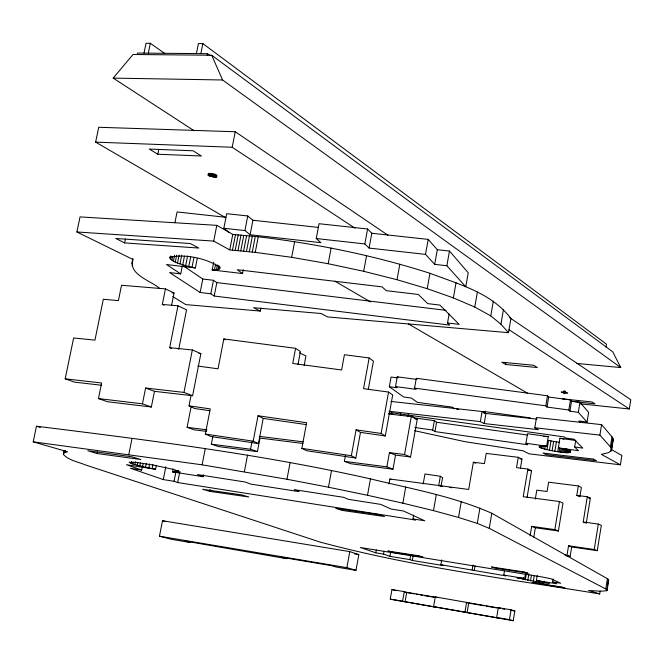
<?xml version="1.0" encoding="UTF-8"?>
<svg xmlns="http://www.w3.org/2000/svg" width="664" height="664" viewBox="0 0 664 664"><rect width="100%" height="100%" fill="white"/><g stroke="black" fill="none" stroke-linecap="round" stroke-linejoin="round"><path stroke-width="1" d="M611.063 449.337L621.869 455.479L620.375 464.817L601.385 454.375L608.29 452.715L610.855 451.155L611.469 450.225L613.212 439.253L612 436.812L601.601 424.645L536.52 417.482L534.802 427.757L538.413 429.691L484.214 423.549L480.354 421.607L389.071 411.29M611.469 450.225L613.212 439.253M610.855 451.155L612.864 438.082M571.687 546.97L570.144 556.424L566.998 555.295L568.55 545.8L571.687 546.97L597.26 550.672L601.335 525.357L598.339 524.07L583.199 521.987L587.291 496.755L576.784 495.385L578.319 485.973L548.622 482.18L547.078 491.509L536.794 490.173L535.3 499.12M64.192 450.474L63.387 454.408C68.824 460.542 77.962 461.746 85.233 464.858L320.081 542.065C411.705 566.732 506.25 578.585 599.7 593.931L600.165 591.068M580.22 403.828L629.314 408.982L630.8 399.728L509.819 317.766M599.7 593.931L588.619 590.487L600.63 591.217L606.697 590.761L607.22 590.321L606.921 589.723L605.751 588.96L607.394 578.693L491.808 513.272C453.221 496.232 411.232 488.845 370.462 478.877C260.379 454.076 148.321 440.124 36.454 426.23L33.2 441.834L67.554 451.794L65.022 452.458L63.636 453.329L63.387 454.408M606.921 589.723L608.548 579.514L607.394 578.693M607.22 590.321L608.548 579.514M611.61 449.204L610.382 446.855L599.899 435.111L601.601 424.645M586.262 523.282L590.329 498.174L587.291 496.755M610.382 446.855L612 436.812M597.26 550.672L594.239 549.518L598.339 524.07M414.851 427.508L432.687 430.04L434.953 431.592L527.722 444.764L525.938 443.261L527.54 433.725L548.256 436.63L546.663 446.2C522.302 445.328 564.284 454.035 568.816 452.607L569.28 449.769M568.816 452.607L569.471 452.558L569.787 450.665M569.471 452.558L570.019 452.491L570.334 450.59M570.019 452.491L570.766 450.491M530.096 535.906L531.681 526.361L535.358 527.764L558.407 531.009L562.997 503.071L559.461 501.527L523.24 496.714L527.88 469.041L516.517 467.622L518.26 457.313L486.197 453.404L484.454 463.621L473.366 462.235L468.676 489.468L389.892 479.01L389.004 483.956M579.962 402.293L588.644 412.352L587.051 422.088L578.311 412.336L579.962 402.293L571.563 401.172L570.476 399.935L548.68 397.031L547.493 395.786L416.303 378.289L414.552 388.116L416.212 389.37L395.503 386.564L397.255 376.812L416.967 379.443M525.465 573.621L524.651 578.51L517.115 577.887L541.509 582.735L549.452 583.465L536.437 580.452L556.714 583.789L552.506 581.888L552.996 578.9M570.459 452.391C571.281 449.296 560.773 449.055 558.366 447.86L578.502 450.715L574.642 446.955L575.763 440.124M579.863 496.805L581.39 487.442L578.319 485.973M605.983 347.231L606.481 344.201L202.852 43.6L198.411 43.575L196.395 53.585M159.775 288.5C152.073 281.245 127.405 274.464 133.132 259.549L76.891 231.968L80.037 216.896L216.804 225.345L232.782 234.417L258.254 236.774C316.429 243.721 374.123 255.416 429.957 273.294C458.616 284.2 491.601 292.816 510.923 318.521L508.499 332.672L327.543 316.927L321.177 313.524L253.565 307.706L260.288 311.076L260.869 308.046M533.781 537.251L535.358 527.764M527.822 580.419L528.934 573.688M549.435 450.3L550.995 440.888L548.547 440.332L546.978 449.752M530.494 580.917L531.449 575.149M552.074 450.823L553.635 441.411L550.995 440.888M563.437 392.872L561.229 392.009L564.724 392.075L567.604 393.08L563.437 392.872L563.744 390.996M563.844 392.955L564.151 391.079M564.251 393.03L564.566 391.154M533.292 581.415L534.246 575.646M554.847 451.312L556.407 441.9L559.262 442.34M564.666 393.096L564.973 391.212M565.072 393.154L565.379 391.27M536.172 581.905L537.251 575.547M557.702 451.752L559.951 438.273L575.041 440.39M559.071 451.943L559.694 448.175M538.969 582.353L539.284 580.427M560.399 452.109L561.022 448.341M561.678 452.25L562.3 448.482M578.311 412.336L569.911 411.199L568.816 410.003L570.476 399.935M562.906 452.375L563.529 448.598M569.911 411.199L571.563 401.172M564.085 452.474L564.707 448.698M565.188 452.549L565.811 448.773M543.758 583.05L544.082 581.124M566.218 452.599L566.84 448.822M567.172 452.632L567.645 449.794M558.407 531.009L554.838 529.623L559.461 501.527M568.044 452.632L568.509 449.794M527.116 497.253L531.549 470.751L527.88 469.041M511.072 609.826L514.849 611.013L513.222 620.732L509.429 619.653L511.072 609.826L498.299 607.651L496.655 617.462L498.631 618.01L433.592 606.614L435.277 596.919L500.266 608.257L498.299 607.651M568.816 410.003L547.003 407.057L545.816 405.845L547.493 395.786M540.015 447.561L540.33 445.668M547.003 407.057L548.68 397.031M541.226 448.084L541.542 446.191M542.82 448.623L543.293 445.793M523.066 579.473L523.39 577.547M544.754 449.188L545.385 445.419M525.324 579.938L526.286 574.161M520.393 468.402L521.962 459.081L518.26 457.313M441.693 559.901L440.854 564.715L505.711 575.862L503.777 575.074L504.432 571.173M605.751 588.96L489.244 528.336L477.283 523.398L479.914 507.993M505.545 364.478L501.81 362.22L533.765 365.275L537.359 367.541L505.545 364.478L505.885 362.486M464.958 612.009L466.618 602.256M472.145 569.861L472.976 565.022M467.099 612.59L468.751 602.887M474.245 570.675L475.067 565.861M489.244 528.336L491.808 513.272M508.499 332.672L500.93 324.19L490.771 315.89L493.319 301.157M477.283 523.398L458.525 517.447L461.239 501.727M480.354 421.607L482.097 411.489L390.839 401.446M483.234 412.8L485.276 413.083L485.6 411.207M500.93 324.19L503.412 309.731M484.214 423.549L485.948 413.481L482.097 411.489M458.525 517.447L433.492 510.641L436.289 494.647M438.68 485.757L440.332 476.279L424.96 473.98L423.209 483.94M441.087 486.073L442.573 477.59L440.332 476.279M490.771 315.89L474.76 307.05L477.374 292.06M142.486 466.153L141.714 470.037L130.476 468.278L163.278 479.582L174.059 481.284L177.678 482.537L415.432 520.028L412.991 518.933L413.672 515.048M182.326 265.857L180.724 273.917L169.586 272.572L200.138 292.475L210.828 293.795L214.198 296.019L449.736 325.111L447.528 322.953L449.13 313.889M474.76 307.05L453.371 297.895L456.052 282.69M433.592 606.614L435.899 607.22L402.567 601.277L404.26 591.632L391.951 589.541L390.249 599.152L513.222 620.732M440.854 564.715L443.112 565.545L412.311 560.474L409.896 559.611L410.742 554.83M432.687 430.04L434.339 420.661L414.527 417.888L410.775 415.324M405.032 601.908L406.717 592.321L404.26 591.632M412.311 560.474L413.149 555.71M434.953 431.592L436.588 422.262L434.339 420.661M437.319 249.697L449.47 251.042L468.228 272.779L465.771 286.815L446.872 265.741L434.704 264.363L437.319 249.697L428.197 239.405L371.807 233.238L367.59 228.98L319.044 223.71L316.255 238.534L320.895 242.675L250.096 234.749L244.908 230.591L223.843 228.25L226.698 213.683L247.747 215.966L252.909 220.249L318.529 227.42M409.896 559.611L389.942 556.332L383.535 554.1L384.058 551.203M408.028 416.618L408.36 414.726M411.298 416.569L417.224 419.316L410.543 456.981L404.55 454.516L411.298 416.569L388.647 413.987M389.942 556.332L390.797 551.56M433.492 510.641L402.865 503.179L405.737 486.953M446.872 265.741L449.47 251.042M360.477 432.397L355.813 458.052L351.347 455.72L356.07 429.84L360.477 432.397L385.311 435.974L392.681 394.964L388.556 392.067L363.565 388.656L369.159 357.954L344.425 354.717L341.611 369.981L292.724 363.449L295.58 348.318L223.843 338.93L218.033 368.81L197.847 366.063M389.428 452.624L395.512 455.097L392.997 469.216L386.88 466.85L389.428 452.624L404.55 454.516M434.704 264.363L425.516 254.378L428.197 239.405M383.535 554.1L375.807 552.83L376.322 549.933M400.342 415.548L400.683 413.655M453.371 297.895L427.218 288.691L429.957 273.294M427.218 288.691L397.022 279.718L399.836 264.181M356.004 570.343L346.882 567.654L349.787 551.626L162.497 520.725L159.46 536.197L171.561 539.351L190.419 542.521L184.567 540.977L286.649 558.69L281.561 557.27L331.328 565.628L336.017 566.99L356.004 570.343L358.834 554.606L349.787 551.626M402.865 503.179L367.507 495.286L370.462 478.877M454.558 408.85L452.4 407.173L417.291 402.351L411.34 398.035L403.662 396.989L389.32 386.747L391.071 377.036L396.989 377.824M385.311 435.974L381.111 433.443L388.556 392.067M392.997 469.216L350.75 463.729L344.392 461.356L345.488 455.338M368.263 389.544L373.434 361.133L369.159 357.954M425.516 254.378L369.084 248.07L364.835 243.937L367.59 228.98M397.022 279.718L363.681 271.294L366.561 255.657M369.084 248.07L371.807 233.238M367.507 495.286L328.472 487.218L331.502 470.685M355.813 458.052L306.71 450.756L301.846 448.383L306.627 422.736L258.022 415.755L253.183 441.17L258.437 443.585L263.218 418.395L258.022 415.755M297.995 364.536L300.435 351.538L295.58 348.318M304.129 365.59L305.93 355.962L299.414 352.85M33.2 441.834L202.113 464.817L286.981 479.259L290.077 462.667M363.681 271.294L328.199 263.724L331.128 248.046M76.891 231.968L213.708 241.09L229.752 249.921L255.242 252.37L291.662 257.317L294.642 241.654M212.845 436.455L211.351 444.158L218.423 446.565L257.416 451.628L259.989 438.082L303.05 443.486M244.377 471.689L247.539 455.114M257.416 451.628L250.552 449.221L252.029 441.427M249.34 251.722L252.362 236.143M252.27 252.038L255.283 236.45M255.242 252.37L258.254 236.774M209.774 491.36L202.611 489.277L241.845 494.904L248.809 496.979L209.774 491.36L210.148 489.443M229.752 249.921L232.782 234.417M232.466 250.137L235.496 234.633M235.205 250.369L238.235 234.848M237.978 250.618L240.999 235.081M240.766 250.867L243.788 235.33M258.437 443.585L210.969 436.53L205.35 434.073L210.239 408.891L188.999 405.837L190.958 395.86M244.908 230.591L247.747 215.966M202.113 464.817L205.317 448.324M243.597 251.141L246.61 235.587M246.452 251.424L249.473 235.853M173.088 468.909L172.499 471.905L203.184 476.694L203.574 474.685M213.692 262.222L212.165 269.966L242.551 273.576L243.306 269.684M250.096 234.749L252.909 220.249M163.278 479.582L165.817 466.692M200.138 292.475L202.794 279.013L183.38 265.907M213.708 241.09L216.804 225.345M355.049 228.225L232.192 147.259L235.247 131.754L98.728 127.272L95.633 142.121L225.561 217.643M192.328 349.961L200.868 353.621L192.61 395.719L183.969 392.416L192.328 349.961L169.669 347.67L177.985 305.822L162.323 304.444L165.436 288.898L121.537 285.271L118.408 300.601L103.327 299.281L94.952 340.134L73.629 337.984L65.188 378.829L74.492 382.132L101.675 385.261M172.499 471.905L174.79 472.154L175.18 470.145M212.165 269.966L214.472 269.933L215.617 264.114M210.828 293.795L213.476 280.299L202.794 279.013M174.059 481.284L176.01 471.34M174.79 472.154L176.699 472.303L177.089 470.295M214.472 269.933L216.406 269.775L217.36 264.928M176.699 472.303L178.201 472.361L178.599 470.353M216.406 269.775L217.95 269.501L218.713 265.617M206.612 431.384L194.27 429.832L187.09 427.325L191.058 407.057M217.95 269.501L219.103 269.119L219.676 266.198M214.198 296.019L216.829 282.59L213.476 280.299M177.678 482.537L179.612 472.652M156.347 465.281L155.559 469.265L148.811 467.954L145.615 467.282L146.412 463.289M197.274 258.321L195.365 267.966L188.767 266.496L185.663 265.675L187.58 256.013M188.767 266.496L190.684 256.844M148.811 467.954L149.607 463.962M208.197 175.263C206.554 172.408 214.198 174.408 215.875 175.23C220.24 178.392 209.658 176.823 208.197 175.263L208.579 173.337M208.571 175.479L208.952 173.553M209.011 175.686L209.392 173.76M209.5 175.885L209.882 173.96M210.048 176.084L210.621 173.196M152.139 468.618L152.927 464.626M192.02 267.26L193.929 257.615M210.646 176.275L211.218 173.387M211.276 176.45L211.849 173.57M211.932 176.616L212.505 173.727M212.588 176.748L213.152 173.868M178.74 349.305L186.559 309.814L177.985 305.822M213.227 176.865L213.8 173.985M213.858 176.956L214.422 174.068M214.455 177.022L215.028 174.134M215.028 177.064L215.41 175.138M215.559 177.072L215.941 175.147M216.041 177.064L216.422 175.138M216.464 177.014L216.846 175.088M207.226 55.195L207.525 53.684L137.581 53.054L137.282 54.531M174.972 222.448L177.072 211.957L225.918 217.302M128.741 454.832L131.97 438.73M185.663 265.675C180.317 263.716 173.586 262.819 169.918 258.105L170.316 256.146M170.499 259.101L171.088 256.163M145.607 388.025L154.471 391.337L151.35 406.999L142.445 403.828L145.607 388.025L183.969 392.416M171.885 260.23L172.665 256.337M145.615 467.282L131.24 463.596L131.638 461.58M132.875 464.128L133.281 462.111M173.42 261.143L174.582 255.308M134.867 464.7L135.473 461.688M175.304 262.064L176.657 255.267M137.174 465.315L137.78 462.31M177.512 262.994L179.056 255.233M171.561 305.548L174.059 293.015L165.436 288.898M139.764 465.954L140.361 462.949M179.994 263.907L181.728 255.192M142.586 466.618L143.183 463.613M182.725 264.803L184.459 256.105M200.835 53.626L202.852 43.6M151.35 406.999L107.601 401.753L98.455 398.574L101.625 382.995L65.188 378.829M131.796 263.567L132.825 258.503M132.103 265.749L132.518 263.732M97.093 453.529L87.822 450.773L131.854 456.791L140.884 459.521L97.093 453.529L97.492 451.578M157.825 154.231L149.284 149.068L193.066 150.778L201.358 155.998L157.825 154.231L158.829 149.292M144.013 53.112L146.038 43.268L150.338 43.293L164.713 53.46M63.636 453.329L64.25 450.358M65.022 452.458L65.437 450.458M148.313 53.153L150.338 43.293M124.608 242.916L115.768 238.476L190.344 243.547L198.768 248.046L124.608 242.916L125.43 238.924M169.918 258.105L170.108 257.275C185.422 253.698 207.052 258.545 220.066 267.36L220.174 268.04L219.103 269.119M612.44 441.294L613.063 440.323M194.021 130.675L113.204 78.111L133.007 54.489L211.7 55.236L612.739 351.837L620.749 367.565L576.501 363.416M608.307 580.685L608.838 580.178M178.201 472.361L180.243 472.021L173.329 469.415L153.293 465.057L136.676 462.476L129.107 462.21L131.24 463.596M543.559 436.447L548.256 436.63M113.204 78.111L222.564 79.979L620.749 367.565M95.633 142.121L232.192 147.259M172.026 292.849L174.059 293.015M260.288 311.076L185.762 304.593L172.764 296.551M198.818 353.414L200.868 353.621M562.425 398.873L592.031 401.961L595.019 403.837L570.617 401.28M485.948 413.481L537.06 419.133M316.255 238.534L364.835 243.937M534.802 427.757L599.899 435.111M415.174 419.084L417.224 419.316M154.471 391.337L192.61 395.719M195.365 267.966L166.523 264.538L180.724 273.917M98.455 398.574L142.445 403.828M216.829 282.59L446.042 310.345M620.375 464.817L529.166 453.827L522.842 450.731L464.659 441.61L414.568 430.687M519.904 458.824L521.962 459.081M447.528 322.953L459.181 324.389L439.9 305.091L427.707 303.622L418.337 294.476L386.232 290.666L382.107 286.873L237.28 269.733L242.551 273.576M187.09 427.325L206.994 429.815M259.267 436.348L303.108 441.834M528.461 470.361L531.549 470.751M395.512 455.097L410.543 456.981M211.351 444.158L250.552 449.221M344.392 461.356L386.88 466.85M588.428 497.925L590.329 498.174M414.552 388.116L545.816 405.845M389.32 386.747L397.221 387.809L395.503 386.564M587.051 422.088L578.908 420.968L580.17 422.346M530.204 417.872L483.276 411.423L485.276 413.083M456.608 409.132L458.658 409.414M388.598 413.257L392.557 413.813L390.814 412.659L564.367 436.937L565.487 438.024L573.895 439.203L582.801 448.109L574.642 446.955M436.588 422.262L527.274 434.995M531.681 526.361L554.838 529.623M525.938 443.261L546.663 446.2M356.07 429.84L381.111 433.443M209.791 410.692L194.735 408.526L188.999 405.837M263.218 418.395L306.303 424.595M568.55 545.8L594.239 549.518M205.35 434.073L253.183 441.17M301.846 448.383L351.347 455.72M565.014 555.004L566.998 555.295M566.06 555.818L570.144 556.424M439.676 485.915L442.68 486.363M449.677 487.426L451.678 487.725M155.559 469.265L126.434 464.725L141.714 470.037M412.991 518.933L424.769 520.784L403.43 510.989L391.113 509.056L380.754 504.383L348.309 499.328L343.769 497.361L294.16 489.634L299.107 491.651L250.735 484.106L245.406 482.047L197.474 474.577L203.184 476.694M552.506 581.888L560.715 583.241L550.979 578.767L541.276 576.825L360.369 547.51L375.807 552.83M503.777 575.074L524.651 578.51M354.842 553.95L358.834 554.606M159.46 536.197L346.882 567.654M406.717 592.321L435.576 597.235M405.082 592.305L414.228 593.865M416.262 594.214L418.295 594.562M420.329 594.902L422.362 595.251M424.387 595.6L434.555 597.334M467.074 602.87L484.355 605.817M486.388 606.166L496.556 607.892M502.648 608.938L504.681 609.278M510.782 610.324L514.849 611.013M390.249 599.152L402.567 601.277M496.655 617.462L509.429 619.653M291.662 257.317L328.199 263.724M553.635 441.411L556.407 441.9M286.981 479.259L328.472 487.218M559.951 438.273L561.346 438.555M562.051 438.696L564.018 439.128M391.951 589.541L395.952 590.645M162.497 520.725L165.27 521.522M435.277 596.919L436.804 597.359M36.454 426.23L40.363 427.425M389.892 479.01L391.602 479.649M169.669 347.67L171.403 348.401M583.199 521.987L585.499 522.958M473.366 462.235L475.706 463.264M162.323 304.444L164.058 305.241M576.784 495.385L579.091 496.448M334.88 281.196L370.728 302.029M408.36 323.899L527.531 393.179M223.843 338.93L225.395 339.86M509.056 329.726L629.314 408.982M235.247 131.754L387.975 235.222M207.525 53.684L210.139 55.61M397.255 376.812L398.392 377.667M223.843 228.25L229.196 232.417M211.7 55.236L222.564 79.979M593.409 459.098L542.978 453.055L546.181 454.666L596.405 460.7L593.409 459.098M378.339 514.509L335.793 508.4L342.242 510.425L384.539 516.517L378.339 514.509M418.66 555.76L387.942 551.029L392.266 552.257L422.86 556.963L418.66 555.76M524.087 571.978L491.468 566.956L495.344 568.127L527.822 573.132L524.087 571.978M561.81 587.067L532.013 582.403L564.989 588.03L561.81 587.067"/></g></svg>
